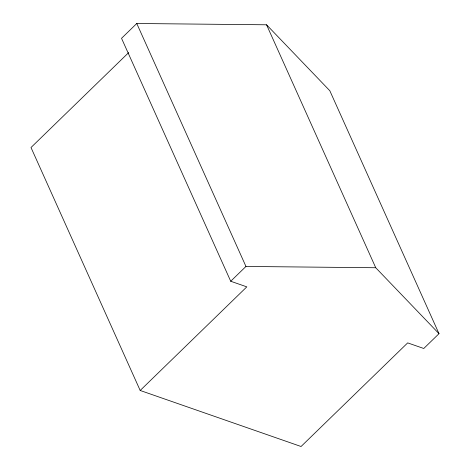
<?xml version="1.0" encoding="UTF-8"?>
<svg xmlns="http://www.w3.org/2000/svg" width="470" height="470" viewBox="0 0 470 470"><rect width="100%" height="100%" fill="white"/><g stroke="black" fill="none" stroke-linecap="round" stroke-linejoin="round"><path stroke-width="0.7" d="M140.183 390.47L301.059 446.5L407.684 342.883L423.77 348.487L439.004 333.682L329.817 90.734L266.561 24.793L136.77 23.5L121.536 38.305L230.723 281.254L246.809 286.859L140.183 390.47L30.997 147.521L128.698 52.581M230.723 281.254L245.957 266.449L375.741 267.741L439.004 333.682M266.561 24.793L375.741 267.741M136.77 23.5L245.957 266.449"/></g></svg>
